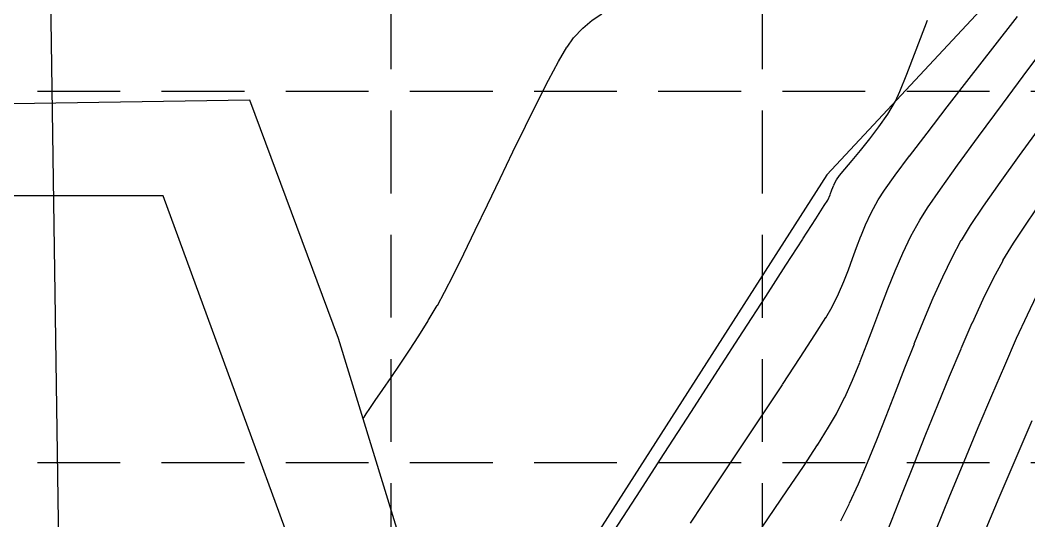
# Model space of a CAD drawing. Extents: x 5513 to 6525, y 3862 to 5479.
# Drawn here: x 5867.7 to 5936.2, y 4389.2 to 4423.2 of the extents above; entities that cross this region are included whole.
import ezdxf

# ---------------------------------------------------------------- set-up
doc = ezdxf.new("R2010")
doc.units = 0
doc.header["$LTSCALE"] = 50
doc.header["$MEASUREMENT"] = 0
doc.linetypes.add('HIDDEN', pattern=[0.375, 0.25, -0.125])
for name, color, linetype in [('CONT-MJR', 6, 'Continuous'), ('CONT-MNR', 14, 'Continuous'), ('GRID', 254, 'HIDDEN'), ('SRF-FLT', 7, 'Continuous'), ('v-prop-adjn', 2, 'Continuous'), ('v-topo-bndy', 140, 'Continuous'), ('V-TOPO-BNDY-2', 7, 'Continuous'), ('v-topo-break', 150, 'Continuous')]:
    doc.layers.add(name, color=color, linetype=linetype)

msp = doc.modelspace()

# ---------------------------------------------------------------- linework, layer by layer
at = {"layer": 'CONT-MJR', "color": 42, "elevation": 705}
for points in [[(5936.248, 4419.873), (5938.178, 4422.447)], [(5932.822, 4415.253), (5934.449, 4417.458)], [(5930.242, 4411.683), (5931.406, 4413.311)], [(5927.687, 4407.332), (5928.24, 4408.483)], [(5921.887, 4394.301), (5922.646, 4395.505)], [(5918.563, 4389.348), (5919.811, 4391.18)]]:
    msp.add_lwpolyline(points, dxfattribs=at)
at = {"layer": 'CONT-MJR', "color": 42, "extrusion": (0.801981, -0.597349, 0), "elevation": 2120.553}
msp.add_lwpolyline([(7087.657, 705), (7090.668, 705)], dxfattribs=at)
at = {"layer": 'CONT-MJR', "color": 42, "extrusion": (0.80808, -0.589073, 0), "elevation": 2193.284}
msp.add_lwpolyline([(7060.34, 705), (7062.743, 705)], dxfattribs=at)
at = {"layer": 'CONT-MJR', "color": 42, "extrusion": (0.822934, -0.568137, 0), "elevation": 2373.758}
msp.add_lwpolyline([(6998.181, 705), (6999.714, 705)], dxfattribs=at)
at = {"layer": 'CONT-MJR', "color": 42, "extrusion": (0.843149, -0.53768, 0), "elevation": 2627.945}
msp.add_lwpolyline([(6905.749, 705), (6906.748, 705)], dxfattribs=at)
at = {"layer": 'CONT-MJR', "color": 42, "extrusion": (0.879222, -0.476412, 0), "elevation": 3111.984}
msp.add_lwpolyline([(6700.322, 705), (6701.568, 705)], dxfattribs=at)
at = {"layer": 'CONT-MJR', "color": 42, "extrusion": (0.916838, -0.399261, 0), "elevation": 3675.052}
msp.add_lwpolyline([(6406.194, 705), (6407.498, 705)], dxfattribs=at)
at = {"layer": 'CONT-MJR', "color": 42, "extrusion": (0.927047, -0.374945, 0), "elevation": 3842.704}
msp.add_lwpolyline([(6305.733, 705), (6307.057, 705)], dxfattribs=at)
at = {"layer": 'CONT-MJR', "color": 42, "extrusion": (0.933155, -0.359475, 0), "elevation": 3947.046}
msp.add_lwpolyline([(6239.613, 705), (6240.95, 705)], dxfattribs=at)
at = {"layer": 'CONT-MJR', "color": 42, "extrusion": (0.935809, -0.352507, 0), "elevation": 3993.462}
msp.add_lwpolyline([(6208.667, 705), (6210.009, 705)], dxfattribs=at)
at = {"layer": 'CONT-MJR', "color": 42, "extrusion": (0.935286, -0.353893, 0), "elevation": 3984.255}
msp.add_lwpolyline([(6213.24, 705), (6214.579, 705)], dxfattribs=at)
at = {"layer": 'CONT-MJR', "color": 42, "extrusion": (0.931515, -0.363703, 0), "elevation": 3918.736}
msp.add_lwpolyline([(6253.442, 705), (6254.77, 705)], dxfattribs=at)
at = {"layer": 'CONT-MJR', "color": 42, "extrusion": (0.924071, -0.382221, 0), "elevation": 3793.156}
msp.add_lwpolyline([(6329.093, 705), (6330.402, 705)], dxfattribs=at)
at = {"layer": 'CONT-MJR', "color": 42, "extrusion": (0.91212, -0.409923, 0), "elevation": 3600.509}
msp.add_lwpolyline([(6439.353, 705), (6440.636, 705)], dxfattribs=at)
at = {"layer": 'CONT-MJR', "color": 42, "extrusion": (0.89433, -0.447409, 0), "elevation": 3330.274}
msp.add_lwpolyline([(6581.924, 705), (6583.175, 705)], dxfattribs=at)
at = {"layer": 'CONT-MJR', "color": 42, "extrusion": (0.865655, -0.50064, 0), "elevation": 2926.404}
msp.add_lwpolyline([(6770.108, 705), (6771.16, 705)], dxfattribs=at)
at = {"layer": 'CONT-MJR', "color": 42, "extrusion": (0.835667, -0.549236, 0), "elevation": 2535.216}
msp.add_lwpolyline([(6922.947, 705), (6924.689, 705)], dxfattribs=at)
at = {"layer": 'CONT-MJR', "color": 42, "extrusion": (0.829827, -0.558021, 0), "elevation": 2462.05}
msp.add_lwpolyline([(6947.297, 705), (6949.304, 705)], dxfattribs=at)
at = {"layer": 'CONT-MJR', "color": 42, "extrusion": (0.82491, -0.565265, 0), "elevation": 2401.136}
msp.add_lwpolyline([(6963.996, 705), (6966.369, 705)], dxfattribs=at)
at = {"layer": 'CONT-MNR', "color": 42, "extrusion": (0.560466, -0.828178, 0), "elevation": -352.723}
msp.add_lwpolyline([(7370.721, 708), (7371.505, 708)], dxfattribs=at)
at = {"layer": 'CONT-MNR', "color": 42, "extrusion": (0.788947, -0.614461, 0), "elevation": 1964.761}
msp.add_lwpolyline([(7134.241, 706), (7136.956, 706)], dxfattribs=at)
at = {"layer": 'CONT-MNR', "color": 42, "extrusion": (0.726831, -0.686816, 0), "elevation": 1255.092}
msp.add_lwpolyline([(7269.891, 708), (7270.797, 708)], dxfattribs=at)
at = {"layer": 'CONT-MNR', "color": 42}
for points, elevation in [([(5905.94, 4422.626), (5906.577, 4423.154)], 708), ([(5904.87, 4421.326), (5905.318, 4421.968)], 708), ([(5932.201, 4419.206), (5933.806, 4421.269)], 706), ([(5926.661, 4416.785), (5927.185, 4417.657)], 707), ([(5929.331, 4415.494), (5930.697, 4417.267)], 706), ([(5926.065, 4415.921), (5926.661, 4416.785)], 707), ([(5925.438, 4415.09), (5926.065, 4415.921)], 707), ([(5924.242, 4413.629), (5924.817, 4414.317)], 707), ([(5900.325, 4412.416), (5901.193, 4414.216)], 708), ([(5934.297, 4412.136), (5935.611, 4413.968)], 704), ([(5922.997, 4411.966), (5923.176, 4412.325)], 707), ([(5926.005, 4410.952), (5926.44, 4411.618)], 706), ([(5922.351, 4410.573), (5922.582, 4410.944)], 707), ([(5936.104, 4409.379), (5937.147, 4410.902)], 703), ([(5898.635, 4408.896), (5899.465, 4410.623)], 708), ([(5932.288, 4409.21), (5933.178, 4410.535)], 704), ([(5925.146, 4409.259), (5925.532, 4410.079)], 706), ([(5931.663, 4408.206), (5932.288, 4409.21)], 704), ([(5924.54, 4407.718), (5924.823, 4408.478)], 706), ([(5897.154, 4405.867), (5897.857, 4407.292)], 708), ([(5930.395, 4405.73), (5931.032, 4407.041)], 704), ([(5918.374, 4404.396), (5919.744, 4406.519)], 707), ([(5923.688, 4405.407), (5923.996, 4406.198)], 706), ([(5923.323, 4404.573), (5923.688, 4405.407)], 706), ([(5896.059, 4403.789), (5896.547, 4404.68)], 708), ([(5916.82, 4401.991), (5918.374, 4404.396)], 707), ([(5929.112, 4402.773), (5929.754, 4404.298)], 704), ([(5915.125, 4399.368), (5916.82, 4401.991)], 707), ([(5931.643, 4400.848), (5932.409, 4402.606)], 703), ([(5934.609, 4399.706), (5935.42, 4401.55)], 702), ([(5892.927, 4398.897), (5893.533, 4399.789)], 708), ([(5933.735, 4397.668), (5934.609, 4399.706)], 702), ([(5891.842, 4397.32), (5892.359, 4398.07)], 708), ([(5891.473, 4396.784), (5891.842, 4397.32)], 708), ([(5891.228, 4396.422), (5891.473, 4396.784)], 708), ([(5911.473, 4393.716), (5913.329, 4396.589)], 707), ([(5891.013, 4396.098), (5891.081, 4396.202)], 708), ([(5891.081, 4396.202), (5891.228, 4396.422)], 708), ([(5916.572, 4393.975), (5918.107, 4396.289)], 706), ([(5931.86, 4393.192), (5932.813, 4395.482)], 702), ([(5930.891, 4390.845), (5931.86, 4393.192)], 702), ([(5927.672, 4391.057), (5928.456, 4393.027)], 703), ([(5929.923, 4388.485), (5930.891, 4390.845)], 702), ([(5933.052, 4387.938), (5934.236, 4390.74)], 701)]:
    msp.add_lwpolyline(points, dxfattribs=dict(at, elevation=elevation))
at = {"layer": 'CONT-MNR', "color": 42, "extrusion": (0.936384, -0.350977, 0), "elevation": 3999.725}
msp.add_lwpolyline([(6220.683, 707), (6222.845, 707)], dxfattribs=at)
at = {"layer": 'CONT-MNR', "color": 42, "extrusion": (0.862842, -0.505474, 0), "elevation": 2860.102}
msp.add_lwpolyline([(6798.53, 708), (6799.664, 708)], dxfattribs=at)
at = {"layer": 'CONT-MNR', "color": 42, "extrusion": (0.933406, -0.358823, 0), "elevation": 3947.38}
msp.add_lwpolyline([(6252.279, 707), (6254.03, 707)], dxfattribs=at)
at = {"layer": 'CONT-MNR', "color": 42, "extrusion": (0.880656, -0.473757, 0), "elevation": 3105.48}
msp.add_lwpolyline([(6688.579, 708), (6690.007, 708)], dxfattribs=at)
at = {"layer": 'CONT-MNR', "color": 42, "extrusion": (0.927262, -0.374413, 0), "elevation": 3842.058}
msp.add_lwpolyline([(6316.272, 707), (6317.546, 707)], dxfattribs=at)
at = {"layer": 'CONT-MNR', "color": 42, "extrusion": (0.790159, -0.612902, 0), "elevation": 1978.843}
msp.add_lwpolyline([(7125.278, 706), (7127.733, 706)], dxfattribs=at)
at = {"layer": 'CONT-MNR', "color": 42, "extrusion": (0.890056, -0.455852, 0), "elevation": 3240.102}
msp.add_lwpolyline([(6622.749, 708), (6624.412, 708)], dxfattribs=at)
at = {"layer": 'CONT-MNR', "color": 42, "extrusion": (0.909048, -0.41669, 0), "elevation": 3547.304}
msp.add_lwpolyline([(6485.666, 707), (6486.397, 707)], dxfattribs=at)
at = {"layer": 'CONT-MNR', "color": 42, "extrusion": (0.895574, -0.444913, 0), "elevation": 3320.999}
msp.add_lwpolyline([(6580.72, 708), (6582.556, 708)], dxfattribs=at)
at = {"layer": 'CONT-MNR', "color": 42, "extrusion": (0.898912, -0.438129, 0), "elevation": 3370.658}
msp.add_lwpolyline([(6553.476, 708), (6555.424, 708)], dxfattribs=at)
at = {"layer": 'CONT-MNR', "color": 42, "extrusion": (0.807629, -0.58969, 0), "elevation": 2190.901}
msp.add_lwpolyline([(7065.023, 704), (7067.52, 704)], dxfattribs=at)
at = {"layer": 'CONT-MNR', "color": 42, "extrusion": (0.77938, -0.626552, 0), "elevation": 1851.881}
msp.add_lwpolyline([(7152.635, 707), (7153.626, 707)], dxfattribs=at)
at = {"layer": 'CONT-MNR', "color": 42, "extrusion": (0.795411, -0.60607, 0), "elevation": 2040.16}
msp.add_lwpolyline([(7103.76, 706), (7105.723, 706)], dxfattribs=at)
at = {"layer": 'CONT-MNR', "color": 42, "extrusion": (0.762285, -0.647242, 0), "elevation": 1659.276}
msp.add_lwpolyline([(7198.1, 707), (7198.859, 707)], dxfattribs=at)
at = {"layer": 'CONT-MNR', "color": 42, "extrusion": (0.801193, -0.598406, 0), "elevation": 2108.258}
msp.add_lwpolyline([(7082.217, 706), (7083.848, 706)], dxfattribs=at)
at = {"layer": 'CONT-MNR', "color": 42, "extrusion": (0.769329, -0.638853, 0), "elevation": 1738.022}
msp.add_lwpolyline([(7178.917, 707), (7179.493, 707)], dxfattribs=at)
at = {"layer": 'CONT-MNR', "color": 42, "extrusion": (0.90159, -0.432591, 0), "elevation": 3410.905}
msp.add_lwpolyline([(6528.63, 708), (6530.618, 708)], dxfattribs=at)
at = {"layer": 'CONT-MNR', "color": 42, "extrusion": (0.807778, -0.589487, 0), "elevation": 2183.603}
msp.add_lwpolyline([(7055.814, 707), (7056.164, 707)], dxfattribs=at)
at = {"layer": 'CONT-MNR', "color": 42, "extrusion": (0.812042, -0.583599, 0), "elevation": 2237.904}
msp.add_lwpolyline([(7041.083, 706), (7042.324, 706)], dxfattribs=at)
at = {"layer": 'CONT-MNR', "color": 42, "extrusion": (0.93867, -0.344817, 0), "elevation": 4038.415}
msp.add_lwpolyline([(6183.029, 707), (6183.38, 707)], dxfattribs=at)
at = {"layer": 'CONT-MNR', "color": 42, "extrusion": (0.934678, -0.355497, 0), "elevation": 3967.653}
msp.add_lwpolyline([(6229.021, 707), (6229.371, 707)], dxfattribs=at)
at = {"layer": 'CONT-MNR', "color": 42, "extrusion": (0.819448, -0.573153, 0), "elevation": 2334.017}
msp.add_lwpolyline([(7014.826, 704), (7016.779, 704)], dxfattribs=at)
at = {"layer": 'CONT-MNR', "color": 42, "extrusion": (0.907655, -0.419717, 0), "elevation": 3524.316}
msp.add_lwpolyline([(6489.422, 707), (6489.826, 707)], dxfattribs=at)
at = {"layer": 'CONT-MNR', "color": 42, "extrusion": (0.879141, -0.476562, 0), "elevation": 3107.704}
msp.add_lwpolyline([(6700.963, 706), (6701.956, 706)], dxfattribs=at)
at = {"layer": 'CONT-MNR', "color": 42, "extrusion": (0.842469, -0.538745, 0), "elevation": 2613.223}
msp.add_lwpolyline([(6905.336, 707), (6906.407, 707)], dxfattribs=at)
at = {"layer": 'CONT-MNR', "color": 42, "extrusion": (0.841062, -0.540938, 0), "elevation": 2595.22}
msp.add_lwpolyline([(6910.49, 707), (6912.122, 707)], dxfattribs=at)
at = {"layer": 'CONT-MNR', "color": 42, "extrusion": (0.899835, -0.436231, 0), "elevation": 3384.498}
msp.add_lwpolyline([(6538.663, 708), (6540.446, 708)], dxfattribs=at)
at = {"layer": 'CONT-MNR', "color": 42, "extrusion": (0.924382, -0.381468, 0), "elevation": 3795.109}
msp.add_lwpolyline([(6335.247, 706), (6336.093, 706)], dxfattribs=at)
at = {"layer": 'CONT-MNR', "color": 42, "extrusion": (0.836965, -0.547257, 0), "elevation": 2555.25}
msp.add_lwpolyline([(6937.434, 703), (6939.067, 703)], dxfattribs=at)
at = {"layer": 'CONT-MNR', "color": 42, "extrusion": (0.840464, -0.541868, 0), "elevation": 2587.582}
msp.add_lwpolyline([(6911.237, 707), (6913.354, 707)], dxfattribs=at)
at = {"layer": 'CONT-MNR', "color": 42, "extrusion": (0.87924, -0.476379, 0), "elevation": 3115.375}
msp.add_lwpolyline([(6700.267, 704), (6701.593, 704)], dxfattribs=at)
at = {"layer": 'CONT-MNR', "color": 42, "extrusion": (0.94246, -0.33432, 0), "elevation": 4110.054}
msp.add_lwpolyline([(6133.986, 706), (6134.786, 706)], dxfattribs=at)
at = {"layer": 'CONT-MNR', "color": 42, "extrusion": (0.853749, -0.520684, 0), "elevation": 2771.999}
msp.add_lwpolyline([(6852.328, 703), (6853.708, 703)], dxfattribs=at)
at = {"layer": 'CONT-MNR', "color": 42, "extrusion": (0.940607, -0.339499, 0), "elevation": 4076.252}
msp.add_lwpolyline([(6155.687, 706), (6156.501, 706)], dxfattribs=at)
at = {"layer": 'CONT-MNR', "color": 42, "extrusion": (0.879055, -0.47672, 0), "elevation": 3115.923}
msp.add_lwpolyline([(6701.577, 703), (6702.939, 703)], dxfattribs=at)
at = {"layer": 'CONT-MNR', "color": 42, "extrusion": (0.890399, -0.455181, 0), "elevation": 3245.354}
msp.add_lwpolyline([(6605.918, 708), (6607.251, 708)], dxfattribs=at)
at = {"layer": 'CONT-MNR', "color": 42, "extrusion": (0.912786, -0.408437, 0), "elevation": 3613.719}
msp.add_lwpolyline([(6442.117, 704), (6443.685, 704)], dxfattribs=at)
at = {"layer": 'CONT-MNR', "color": 42, "extrusion": (0.897755, -0.440495, 0), "elevation": 3386.477}
msp.add_lwpolyline([(6567.426, 703), (6569.009, 703)], dxfattribs=at)
at = {"layer": 'CONT-MNR', "color": 42, "extrusion": (0.894897, -0.446273, 0), "elevation": 3335.123}
msp.add_lwpolyline([(6584.059, 706), (6585.057, 706)], dxfattribs=at)
at = {"layer": 'CONT-MNR', "color": 42, "extrusion": (0.909271, -0.416204, 0), "elevation": 3561.789}
msp.add_lwpolyline([(6472.254, 703), (6474.023, 703)], dxfattribs=at)
at = {"layer": 'CONT-MNR', "color": 42, "extrusion": (0.900036, -0.435816, 0), "elevation": 3423.786}
msp.add_lwpolyline([(6550.066, 702), (6551.531, 702)], dxfattribs=at)
at = {"layer": 'CONT-MNR', "color": 42, "extrusion": (0.859017, -0.511947, 0), "elevation": 2810.307}
msp.add_lwpolyline([(6800.188, 708), (6801.4, 708)], dxfattribs=at)
at = {"layer": 'CONT-MNR', "color": 42, "extrusion": (0.862092, -0.506753, 0), "elevation": 2874.486}
msp.add_lwpolyline([(6796.965, 706), (6797.809, 706)], dxfattribs=at)
at = {"layer": 'CONT-MNR', "color": 42, "extrusion": (0.848538, -0.529135, 0), "elevation": 2672.856}
msp.add_lwpolyline([(6854.175, 708), (6855.379, 708)], dxfattribs=at)
at = {"layer": 'CONT-MNR', "color": 42, "extrusion": (0.845767, -0.533552, 0), "elevation": 2659.806}
msp.add_lwpolyline([(6882.437, 706), (6883.809, 706)], dxfattribs=at)
at = {"layer": 'CONT-MNR', "color": 42, "extrusion": (0.927149, -0.374692, 0), "elevation": 3847.485}
msp.add_lwpolyline([(6301.903, 704), (6303.621, 704)], dxfattribs=at)
at = {"layer": 'CONT-MNR', "color": 42, "extrusion": (0.909545, -0.415605, 0), "elevation": 3569.226}
msp.add_lwpolyline([(6470.2, 702), (6471.963, 702)], dxfattribs=at)
at = {"layer": 'CONT-MNR', "color": 42, "extrusion": (0.839853, -0.542813, 0), "elevation": 2561.454}
msp.add_lwpolyline([(6895.402, 708), (6896.581, 708)], dxfattribs=at)
at = {"layer": 'CONT-MNR', "color": 42, "extrusion": (0.839197, -0.543828, 0), "elevation": 2575.668}
msp.add_lwpolyline([(6912.534, 706), (6914.365, 706)], dxfattribs=at)
at = {"layer": 'CONT-MNR', "color": 42, "extrusion": (0.832879, -0.553455, 0), "elevation": 2473.513}
msp.add_lwpolyline([(6926.298, 708), (6927.435, 708)], dxfattribs=at)
at = {"layer": 'CONT-MNR', "color": 42, "extrusion": (0.930546, -0.366174, 0), "elevation": 3905.118}
msp.add_lwpolyline([(6264.597, 704), (6266.353, 704)], dxfattribs=at)
at = {"layer": 'CONT-MNR', "color": 42, "extrusion": (0.921933, -0.387349, 0), "elevation": 3763.916}
msp.add_lwpolyline([(6352.87, 703), (6354.902, 703)], dxfattribs=at)
at = {"layer": 'CONT-MNR', "color": 42, "extrusion": (0.835878, -0.548915, 0), "elevation": 2533.636}
msp.add_lwpolyline([(6925.833, 706), (6928.05, 706)], dxfattribs=at)
at = {"layer": 'CONT-MNR', "color": 42, "extrusion": (0.839888, -0.542759, 0), "elevation": 2580.249}
msp.add_lwpolyline([(6902.157, 707), (6905.466, 707)], dxfattribs=at)
at = {"layer": 'CONT-MNR', "color": 42, "extrusion": (0.932101, -0.362198, 0), "elevation": 3931.823}
msp.add_lwpolyline([(6246.101, 704), (6247.87, 704)], dxfattribs=at)
at = {"layer": 'CONT-MNR', "color": 42, "extrusion": (0.824212, -0.566282, 0), "elevation": 2366.006}
msp.add_lwpolyline([(6961.676, 708), (6962.679, 708)], dxfattribs=at)
at = {"layer": 'CONT-MNR', "color": 42, "extrusion": (0.925395, -0.379004, 0), "elevation": 3821.157}
msp.add_lwpolyline([(6316.496, 703), (6318.606, 703)], dxfattribs=at)
at = {"layer": 'CONT-MNR', "color": 42, "extrusion": (0.834079, -0.551645, 0), "elevation": 2510.979}
msp.add_lwpolyline([(6931.546, 706), (6934.079, 706)], dxfattribs=at)
at = {"layer": 'CONT-MNR', "color": 42, "extrusion": (0.931977, -0.362516, 0), "elevation": 3929.692}
msp.add_lwpolyline([(6245.684, 704), (6247.442, 704)], dxfattribs=at)
at = {"layer": 'CONT-MNR', "color": 42, "extrusion": (0.921498, -0.388383, 0), "elevation": 3759.944}
msp.add_lwpolyline([(6354.633, 702), (6357.005, 702)], dxfattribs=at)
at = {"layer": 'CONT-MNR', "color": 42, "extrusion": (0.927639, -0.373477, 0), "elevation": 3858.766}
msp.add_lwpolyline([(6291.442, 703), (6293.591, 703)], dxfattribs=at)
at = {"layer": 'CONT-MNR', "color": 42, "extrusion": (0.930131, -0.367227, 0), "elevation": 3898.043}
msp.add_lwpolyline([(6263.765, 704), (6265.486, 704)], dxfattribs=at)
at = {"layer": 'CONT-MNR', "color": 42, "extrusion": (0.919248, -0.393679, 0), "elevation": 3726.481}
msp.add_lwpolyline([(6375.297, 701), (6378.054, 701)], dxfattribs=at)
at = {"layer": 'CONT-MNR', "color": 42, "extrusion": (0.926293, -0.376804, 0), "elevation": 3833.21}
msp.add_lwpolyline([(6301.988, 704), (6303.648, 704)], dxfattribs=at)
at = {"layer": 'CONT-MNR', "color": 42, "extrusion": (0.928894, -0.370345, 0), "elevation": 3879.97}
msp.add_lwpolyline([(6276.233, 703), (6278.387, 703)], dxfattribs=at)
at = {"layer": 'CONT-MNR', "color": 42, "extrusion": (0.832826, -0.553534, 0), "elevation": 2495.262}
msp.add_lwpolyline([(6931.495, 706), (6934.444, 706)], dxfattribs=at)
at = {"layer": 'CONT-MNR', "color": 42, "extrusion": (0.839986, -0.542608, 0), "elevation": 2581.49}
msp.add_lwpolyline([(6894.816, 707), (6898.272, 707)], dxfattribs=at)
at = {"layer": 'CONT-MNR', "color": 42, "extrusion": (0.91988, -0.392199, 0), "elevation": 3727.579}
msp.add_lwpolyline([(6363.465, 704), (6365.038, 704)], dxfattribs=at)
at = {"layer": 'CONT-MNR', "color": 42, "extrusion": (0.920366, -0.391058, 0), "elevation": 3744.637}
msp.add_lwpolyline([(6361.718, 701), (6364.649, 701)], dxfattribs=at)
at = {"layer": 'CONT-MNR', "color": 42, "extrusion": (0.832971, -0.553317, 0), "elevation": 2497.067}
msp.add_lwpolyline([(6927.795, 706), (6930.845, 706)], dxfattribs=at)
at = {"layer": 'CONT-MNR', "color": 42, "extrusion": (0.909792, -0.415065, 0), "elevation": 3567.387}
msp.add_lwpolyline([(6453.169, 704), (6454.633, 704)], dxfattribs=at)
at = {"layer": 'CONT-MNR', "color": 42, "extrusion": (0.928701, -0.370829, 0), "elevation": 3876.704}
msp.add_lwpolyline([(6274.082, 703), (6276.133, 703)], dxfattribs=at)
at = {"layer": 'CONT-MNR', "color": 42, "extrusion": (0.840106, -0.542423, 0), "elevation": 2583.011}
msp.add_lwpolyline([(6890.829, 707), (6894.247, 707)], dxfattribs=at)
at = {"layer": 'CONT-MNR', "color": 42, "extrusion": (0.893942, -0.448182, 0), "elevation": 3328.101}
msp.add_lwpolyline([(6578.44, 704), (6579.77, 704)], dxfattribs=at)
at = {"layer": 'CONT-MNR', "color": 42, "extrusion": (0.927094, -0.374828, 0), "elevation": 3849.629}
msp.add_lwpolyline([(6288.787, 703), (6290.731, 703)], dxfattribs=at)
at = {"layer": 'GRID', "color": 253, "linetype": 'HIDDEN', "ltscale": 0.45}
for p, q in [((5892.928, 3989.519), (5892.928, 5452.432)), ((5918.15, 3989.515), (5918.15, 5452.432)), ((5539.823, 4418.338), (6498.252, 4418.338)), ((5539.823, 4393.116), (6498.252, 4393.116))]:
    msp.add_line(p, q, dxfattribs=at)
at = {"layer": 'SRF-FLT', "color": 7}
msp.add_polyline3d([(5957.94, 4450.63, 705.456), (5922.513, 4412.647, 707.235), (5897.781, 4374.02, 707.212), (5898.366, 4317.022, 705.555), (5909.985, 4300.813, 704.735), (5944.35, 4298.817, 703.436), (5985.055, 4352.052, 703.135), (6015.699, 4395.529, 703.426), (6018.559, 4429.225, 703.734), (6001.306, 4429.378, 698.095), (5991.521, 4433.165, 698.153), (5957.94, 4450.63, 705.456)], dxfattribs=at)
at = {"layer": 'v-prop-adjn', "color": 7}
msp.add_line((5868.99, 4478.791, -7.22), (5871.132, 4332.698, -7.22), dxfattribs=at)
at = {"layer": 'v-topo-bndy', "color": 7}
msp.add_polyline3d([(6015.699, 4395.529, 703.426), (5985.055, 4352.052, 703.135), (5944.35, 4298.817, 703.436), (5912.06, 4273.922, 704.678), (5884.302, 4273.922, 705.854), (5870.684, 4315.045, 707.416), (5897.781, 4374.02, 707.212), (5889.344, 4401.54, 708.194), (5883.309, 4417.725, 708.676), (5829.125, 4416.894, 708.59), (5811.693, 4423.526, 708.352), (5796.342, 4459.323, 708.22), (5726.865, 4467.431, 707.392), (5626.223, 4465.512, 705.963), (5596.445, 4470.284, 711.435), (5591.563, 4472.998, 711.285), (5564.715, 4472.466, 711.04)], dxfattribs=at)
at = {"layer": 'V-TOPO-BNDY-2', "color": 7}
msp.add_lwpolyline([(6474.745, 4488.723), (6453.14, 4474.748), (6399.762, 4469.666), (6070.6, 4469.666), (6023.576, 4427.738), (6021.035, 4395.975), (5922.232, 4268.089), (5881.696, 4269.691), (5864.714, 4317.203), (5891.403, 4373.106), (5877.423, 4411.221), (5810.065, 4411.221), (5787.707, 4457.393), (5654.263, 4462.475), (5576.738, 4466.287), (5564.715, 4465.972)], dxfattribs=at)
at = {"layer": 'v-topo-break', "color": 7}
msp.add_polyline3d([(5957.94, 4450.63, 705.456), (5922.513, 4412.647, 707.235), (5897.781, 4374.02, 707.212), (5898.366, 4317.022, 705.555), (5909.985, 4300.813, 704.735), (5944.35, 4298.817, 703.436), (5985.055, 4352.052, 703.135), (6015.699, 4395.529, 703.426), (6018.559, 4429.225, 703.734), (6001.306, 4429.378, 698.095), (5991.521, 4433.165, 698.153), (5957.94, 4450.63, 705.456)], dxfattribs=at)

doc.saveas('drawing.dxf')
